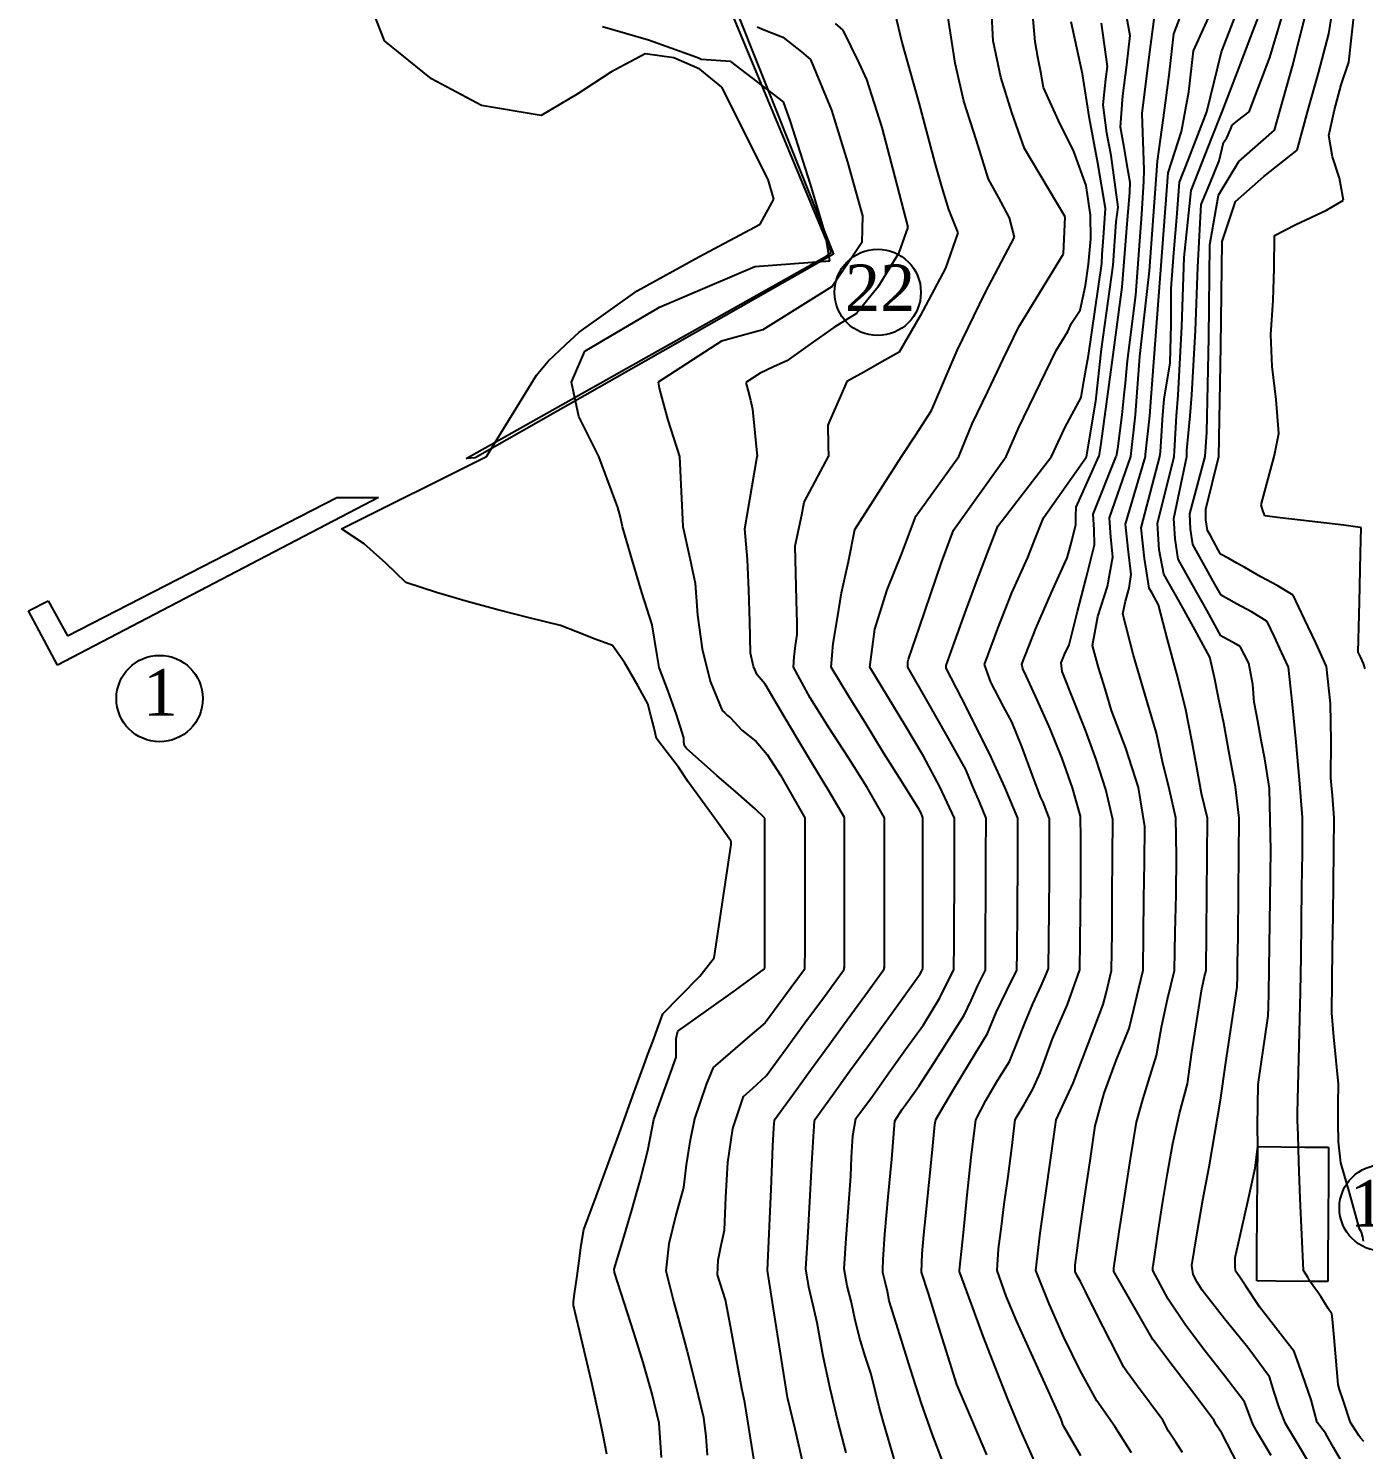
# Model space of a CAD drawing. Extents: x 21147 to 21795, y 3328 to 3821.
# Drawn here: x 21205.6 to 21317.5, y 3493.8 to 3612.9 of the extents above; entities that cross this region are included whole.
import ezdxf

# ---------------------------------------------------------------- set-up
doc = ezdxf.new("R2010")
doc.units = 0
doc.header["$MEASUREMENT"] = 0
for name, color, linetype in [('1', 1, 'CONTINUOUS'), ('CURVAS', 43, 'CONTINUOUS'), ('EDIFICADO', 1, 'CONTINUOUS'), ('TEXTO', 3, 'CONTINUOUS')]:
    doc.layers.add(name, color=color, linetype=linetype)
doc.styles.add('ROMANS', font='TIMES.TTF')

msp = doc.modelspace()

# ---------------------------------------------------------------- linework, layer by layer
at = {"layer": '1', "linetype": 'CONTINUOUS'}
for p, q in [((21272.87, 3594.1), (21261.63, 3621.13)), ((21262.23, 3621.13), (21273.04, 3593.96)), ((21242.27, 3576.84), (21272.49, 3593.84)), ((21273.04, 3593.96), (21243.01, 3576.89)), ((21272.49, 3593.84), (21272.87, 3594.1)), ((21243.01, 3576.89), (21242.27, 3576.84))]:
    msp.add_line(p, q, dxfattribs=at)
at = {"layer": 'CURVAS', "linetype": 'CONTINUOUS'}
for p, q in [((21289.94, 3611.76), (21289.08, 3621.52)), ((21283.25, 3609.99), (21281.74, 3619.7)), ((21309.62, 3610.47), (21311.76, 3617.69)), ((21235.41, 3611.86), (21233.86, 3615.88)), ((21277.59, 3616.63), (21278.81, 3611.62)), ((21308.2, 3612.63), (21309.49, 3615.98)), ((21314.55, 3612.43), (21315.13, 3616.05)), ((21286.44, 3611.86), (21286.3, 3614.55)), ((21300.08, 3615.14), (21299.48, 3610.49)), ((21301.58, 3612.43), (21302.61, 3615.16)), ((21305.57, 3610.94), (21307.39, 3615.65)), ((21311.51, 3609.72), (21312.86, 3615.03)), ((21316.49, 3612.36), (21316.73, 3614.66)), ((21293.92, 3609.08), (21292.96, 3613.46)), ((21296, 3609.7), (21295.51, 3613.33)), ((21297.54, 3614.14), (21297.87, 3612.31)), ((21303.21, 3611.02), (21304.63, 3614.08)), ((21257.54, 3611.9), (21253.68, 3613.04)), ((21266.64, 3613.03), (21267.23, 3612.78)), ((21267.23, 3612.78), (21268.8, 3612.17)), ((21268.8, 3612.17), (21269.58, 3611.55)), ((21273.19, 3613.31), (21273.83, 3612.75)), ((21273.83, 3612.75), (21274.5, 3611.38)), ((21297.87, 3612.31), (21297.61, 3609.83)), ((21301.18, 3608.97), (21301.58, 3612.43)), ((21306.91, 3609.27), (21308.2, 3612.63)), ((21313.73, 3609.27), (21314.55, 3612.43)), ((21316.25, 3610.06), (21316.49, 3612.36)), ((21239.35, 3608.66), (21235.41, 3611.86)), ((21261.27, 3610.56), (21257.54, 3611.9)), ((21269.58, 3611.55), (21270.35, 3610.92)), ((21274.5, 3611.38), (21275.17, 3610.01)), ((21278.81, 3611.62), (21280.19, 3606.67)), ((21287.06, 3608.8), (21286.44, 3611.86)), ((21290.18, 3610.49), (21289.94, 3611.76)), ((21302.82, 3607.58), (21303.21, 3611.02)), ((21304.34, 3605.89), (21305.57, 3610.94)), ((21257.25, 3610.76), (21254.38, 3609.22)), ((21259.66, 3610.43), (21257.25, 3610.76)), ((21261.84, 3609.49), (21259.66, 3610.43)), ((21261.5, 3610.49), (21261.27, 3610.56)), ((21261.73, 3610.4), (21261.5, 3610.49)), ((21261.94, 3610.3), (21261.73, 3610.4)), ((21264.45, 3610.11), (21261.94, 3610.3)), ((21268.85, 3606.75), (21264.45, 3610.11)), ((21270.35, 3610.92), (21271.12, 3610.28)), ((21271.12, 3610.28), (21272.87, 3606.05)), ((21275.17, 3610.01), (21275.82, 3608.62)), ((21283.98, 3606.8), (21283.25, 3609.99)), ((21290.42, 3609.22), (21290.18, 3610.49)), ((21297.61, 3609.83), (21297.26, 3607.24)), ((21299.48, 3610.49), (21298.9, 3605.76)), ((21307.89, 3605.91), (21309.62, 3610.47)), ((21315.59, 3608.16), (21316.25, 3610.06)), ((21243.55, 3606.44), (21239.35, 3608.66)), ((21254.38, 3609.22), (21251.56, 3607.39)), ((21263.69, 3607.98), (21261.84, 3609.49)), ((21275.82, 3608.62), (21277.11, 3604.59)), ((21287.98, 3605.84), (21287.06, 3608.8)), ((21290.66, 3607.93), (21290.42, 3609.22)), ((21294.51, 3605.35), (21293.92, 3609.08)), ((21295.76, 3607.57), (21295.88, 3608.64)), ((21295.88, 3608.64), (21296, 3609.7)), ((21300.71, 3605.41), (21301.18, 3608.97)), ((21305.61, 3605.91), (21306.91, 3609.27)), ((21310, 3604.36), (21311.51, 3609.72)), ((21312.8, 3606), (21313.73, 3609.27)), ((21251.56, 3607.39), (21248.55, 3605.6)), ((21267.58, 3600.23), (21263.69, 3607.98)), ((21291.9, 3605.19), (21290.66, 3607.93)), ((21295.64, 3606.49), (21295.76, 3607.57)), ((21302.2, 3604.25), (21302.82, 3607.58)), ((21315.04, 3606.07), (21315.59, 3608.16)), ((21248.55, 3605.6), (21243.55, 3606.44)), ((21269.45, 3605.08), (21268.85, 3606.75)), ((21280.19, 3606.67), (21281.55, 3601.6)), ((21285.04, 3603.5), (21283.98, 3606.8)), ((21295.95, 3604.12), (21295.64, 3606.49)), ((21297.26, 3607.24), (21297.08, 3604.64)), ((21271.12, 3599.85), (21269.45, 3605.08)), ((21272.87, 3606.05), (21274.22, 3601.68)), ((21289.05, 3602.82), (21287.98, 3605.84)), ((21293.19, 3602.58), (21291.9, 3605.19)), ((21295.19, 3601.6), (21294.51, 3605.35)), ((21298.9, 3605.76), (21299.07, 3601.03)), ((21300.19, 3601.77), (21300.71, 3605.41)), ((21303.59, 3603.94), (21304.34, 3605.89)), ((21304.75, 3603.71), (21305.61, 3605.91)), ((21306.45, 3604.79), (21306.93, 3605.17)), ((21306.93, 3605.17), (21307.41, 3605.55)), ((21307.41, 3605.55), (21307.89, 3605.91)), ((21311.91, 3602.68), (21312.8, 3606)), ((21314.55, 3603.93), (21315.04, 3606.07)), ((21277.11, 3604.59), (21278.2, 3600.43)), ((21296.31, 3602.25), (21295.95, 3604.12)), ((21297.08, 3604.64), (21297.34, 3603.11)), ((21301.11, 3600.79), (21302.2, 3604.25)), ((21302.83, 3601.98), (21303.59, 3603.94)), ((21306.02, 3603.71), (21306.32, 3604.41)), ((21306.32, 3604.41), (21306.45, 3604.79)), ((21307.03, 3601.75), (21310, 3604.36)), ((21314.87, 3602.14), (21314.55, 3603.93)), ((21286.05, 3600.26), (21285.04, 3603.5)), ((21292.46, 3597.11), (21289.05, 3602.82)), ((21297.34, 3603.11), (21297.61, 3601.57)), ((21303.89, 3601.51), (21304.75, 3603.71)), ((21305.36, 3601.8), (21305.73, 3603.33)), ((21305.73, 3603.33), (21306.02, 3603.71)), ((21309.12, 3600.48), (21311.91, 3602.68)), ((21274.22, 3601.68), (21275.48, 3597.19)), ((21281.55, 3601.6), (21282.1, 3599.65)), ((21294.23, 3599.73), (21293.19, 3602.58)), ((21295.83, 3597.79), (21295.19, 3601.6)), ((21296.91, 3597.91), (21296.31, 3602.25)), ((21297.61, 3601.57), (21297.87, 3600.02)), ((21299.87, 3597.16), (21300.19, 3601.77)), ((21302.06, 3600.02), (21302.83, 3601.98)), ((21303.02, 3599.3), (21303.89, 3601.51)), ((21304.58, 3599.86), (21305.36, 3601.8)), ((21305.31, 3598.93), (21307.03, 3601.75)), ((21315.47, 3600.34), (21314.87, 3602.14)), ((21268.04, 3598.57), (21267.58, 3600.23)), ((21278.2, 3600.43), (21279.27, 3596.23)), ((21286.88, 3598.75), (21286.05, 3600.26)), ((21299.07, 3601.03), (21299.04, 3600.05)), ((21300.63, 3594.51), (21301.11, 3600.79)), ((21306.74, 3598.4), (21309.12, 3600.48)), ((21315.8, 3598.51), (21315.47, 3600.34)), ((21272.37, 3595.63), (21271.12, 3599.85)), ((21282.1, 3599.65), (21282.69, 3597.71)), ((21294.6, 3597.23), (21294.23, 3599.73)), ((21297.85, 3599.13), (21297.67, 3596.85)), ((21297.87, 3600.02), (21297.85, 3599.13)), ((21299.04, 3600.05), (21298.86, 3597.32)), ((21301.82, 3597.05), (21302.06, 3600.02)), ((21302.45, 3593.68), (21303.02, 3599.3)), ((21303.86, 3598.13), (21304.58, 3599.86)), ((21266.9, 3596.5), (21268.04, 3598.57)), ((21287.79, 3597.01), (21286.88, 3598.75)), ((21296.74, 3596.69), (21296.91, 3597.91)), ((21303.58, 3592.89), (21303.86, 3598.13)), ((21304.58, 3594.75), (21305.31, 3598.93)), ((21305.61, 3595.03), (21306.74, 3598.4)), ((21314.37, 3597.65), (21315.8, 3598.51)), ((21275.48, 3597.19), (21275.42, 3594.96)), ((21282.69, 3597.71), (21283.47, 3595.75)), ((21288.21, 3595.39), (21287.79, 3597.01)), ((21292.32, 3594.01), (21292.46, 3597.11)), ((21294.62, 3595.25), (21294.6, 3597.23)), ((21295.67, 3595.38), (21295.83, 3597.79)), ((21296.48, 3593.04), (21296.74, 3596.69)), ((21297.67, 3596.85), (21297.2, 3591.2)), ((21298.86, 3597.32), (21298.35, 3590.53)), ((21299.53, 3592.58), (21299.87, 3597.16)), ((21301.58, 3594.07), (21301.82, 3597.05)), ((21311.81, 3596.47), (21314.37, 3597.65)), ((21261.75, 3593.75), (21266.9, 3596.5)), ((21272.75, 3593.4), (21272.37, 3595.63)), ((21279.27, 3596.23), (21278.49, 3594.04)), ((21283.47, 3595.75), (21282.43, 3592.81)), ((21309.98, 3592.81), (21310, 3595.54)), ((21310, 3595.54), (21311.81, 3596.47)), ((21275.42, 3594.96), (21274.35, 3593.35)), ((21285.76, 3590.74), (21288.21, 3595.39)), ((21294.42, 3593.14), (21294.62, 3595.25)), ((21295.57, 3593.94), (21295.67, 3595.38)), ((21300.15, 3588.23), (21300.63, 3594.51)), ((21304.5, 3586.98), (21304.58, 3594.75)), ((21305.5, 3586.26), (21305.61, 3595.03)), ((21256.59, 3590.91), (21261.75, 3593.75)), ((21266.44, 3592.94), (21272.75, 3593.4)), ((21274.35, 3593.35), (21272.94, 3591.27)), ((21278.49, 3594.04), (21276.75, 3591.21)), ((21288.57, 3587.87), (21292.32, 3594.01)), ((21294.16, 3591.34), (21294.42, 3593.14)), ((21294.42, 3585.47), (21295.55, 3593.19)), ((21295.55, 3593.19), (21295.57, 3593.94)), ((21301.35, 3591.08), (21301.58, 3594.07)), ((21302.23, 3587.91), (21302.45, 3593.68)), ((21258.47, 3589.53), (21266.44, 3592.94)), ((21282.43, 3592.81), (21280.3, 3588.8)), ((21295.5, 3586), (21296.48, 3593.04)), ((21299, 3587.89), (21299.53, 3592.58)), ((21303.38, 3587.56), (21303.58, 3592.89)), ((21309.89, 3590.08), (21309.98, 3592.81)), ((21251.73, 3587.44), (21256.59, 3590.91)), ((21272.94, 3591.27), (21267.11, 3587.62)), ((21276.75, 3591.21), (21274.98, 3588.99)), ((21283.4, 3585.89), (21285.76, 3590.74)), ((21293.73, 3589.27), (21294.16, 3591.34)), ((21297.2, 3591.2), (21296.36, 3584.7)), ((21301.36, 3588.08), (21301.35, 3591.08)), ((21252.21, 3585.85), (21258.47, 3589.53)), ((21298.35, 3590.53), (21297.65, 3585.04)), ((21309.69, 3587.24), (21309.89, 3590.08)), ((21274.98, 3588.99), (21273.06, 3587.82)), ((21280.3, 3588.8), (21278.55, 3585.76)), ((21293, 3588.2), (21293.73, 3589.27)), ((21250.61, 3586.39), (21251.73, 3587.44)), ((21267.11, 3587.62), (21263.65, 3586.69)), ((21273.06, 3587.82), (21271.09, 3586.44)), ((21287.28, 3585.16), (21288.57, 3587.87)), ((21292.15, 3586.61), (21292.69, 3587.48)), ((21292.69, 3587.48), (21293, 3588.2)), ((21298.73, 3585.4), (21299, 3587.89)), ((21299.67, 3581.95), (21300.15, 3588.23)), ((21301.26, 3584.86), (21301.36, 3588.08)), ((21301.94, 3582.14), (21302.23, 3587.91)), ((21303.09, 3582.19), (21303.38, 3587.56)), ((21309.82, 3584.55), (21309.69, 3587.24)), ((21249.12, 3584.99), (21250.61, 3586.39)), ((21263.65, 3586.69), (21258.35, 3583.24)), ((21271.09, 3586.44), (21269.13, 3585.04)), ((21291.71, 3585.9), (21292.15, 3586.61)), ((21295.04, 3581.66), (21295.5, 3586)), ((21304.33, 3579.04), (21304.5, 3586.98)), ((21305.39, 3580.11), (21305.5, 3586.26)), ((21248.14, 3583.82), (21249.12, 3584.99)), ((21251.09, 3583.24), (21252.21, 3585.85)), ((21269.13, 3585.04), (21268.03, 3584.54)), ((21277.09, 3584.94), (21275.63, 3584.12)), ((21278.55, 3585.76), (21277.09, 3584.94)), ((21281.26, 3580.87), (21283.4, 3585.89)), ((21285.98, 3582.45), (21287.28, 3585.16)), ((21288.54, 3579.38), (21291.71, 3585.9)), ((21294.04, 3583.33), (21294.27, 3584.73)), ((21294.27, 3584.73), (21294.42, 3585.47)), ((21297.65, 3585.04), (21297.58, 3584.1)), ((21298.37, 3580.49), (21298.73, 3585.4)), ((21300.75, 3581.83), (21301.26, 3584.86)), ((21243.95, 3577.01), (21248.14, 3583.82)), ((21266.89, 3583.99), (21265.71, 3583.22)), ((21268.03, 3584.54), (21266.89, 3583.99)), ((21275.63, 3584.12), (21274.17, 3583.29)), ((21296.36, 3584.7), (21295.46, 3578.1)), ((21297.58, 3584.1), (21297.49, 3583.15)), ((21310.16, 3581.79), (21309.82, 3584.55)), ((21251.69, 3580.37), (21251.09, 3583.24)), ((21258.35, 3583.24), (21258.44, 3582.74)), ((21258.44, 3582.74), (21258.65, 3581.91)), ((21265.71, 3583.22), (21265.9, 3582.48)), ((21265.9, 3582.48), (21266.08, 3581.73)), ((21274.17, 3583.29), (21273.64, 3582.08)), ((21284.66, 3579.74), (21285.98, 3582.45)), ((21293.8, 3581.95), (21294.04, 3583.33)), ((21297.49, 3583.15), (21297.39, 3582.19)), ((21258.65, 3581.91), (21259.16, 3580.05)), ((21266.08, 3581.73), (21266.26, 3580.99)), ((21273.64, 3582.08), (21273.1, 3580.87)), ((21292.43, 3579.41), (21293.8, 3581.95)), ((21294.25, 3576.99), (21295.04, 3581.66)), ((21297.39, 3582.19), (21297.22, 3580.49)), ((21299.57, 3580.41), (21299.67, 3581.95)), ((21300.65, 3580.49), (21300.75, 3581.83)), ((21301.8, 3580.41), (21301.94, 3582.14)), ((21302.93, 3580.41), (21303.09, 3582.19)), ((21310.36, 3578.95), (21310.16, 3581.79)), ((21253.39, 3577), (21251.69, 3580.37)), ((21259.16, 3580.05), (21260.15, 3577)), ((21266.26, 3580.99), (21266.64, 3577)), ((21273.1, 3580.87), (21272.56, 3579.65)), ((21279.94, 3578.84), (21281.26, 3580.87)), ((21297.22, 3580.49), (21296.86, 3577.65)), ((21297.98, 3577), (21298.37, 3580.49)), ((21299.21, 3577.18), (21299.57, 3580.41)), ((21300.45, 3577.41), (21300.65, 3580.49)), ((21301.63, 3577.47), (21301.8, 3580.41)), ((21302.65, 3577.5), (21302.93, 3580.41)), ((21305.34, 3577), (21305.39, 3580.11)), ((21272.56, 3579.65), (21272.61, 3577.94)), ((21278.75, 3577), (21279.94, 3578.84)), ((21283.55, 3577), (21284.66, 3579.74)), ((21287.51, 3577), (21288.54, 3579.38)), ((21291.31, 3577), (21292.43, 3579.41)), ((21304.21, 3577), (21304.33, 3579.04)), ((21310.04, 3577.25), (21310.36, 3578.95)), ((21272.61, 3577.94), (21272.63, 3577)), ((21295.46, 3578.1), (21295.29, 3577)), ((21296.86, 3577.65), (21296.75, 3577)), ((21231.8, 3570.96), (21243.95, 3577.01)), ((21254.96, 3572.74), (21253.39, 3577)), ((21260.15, 3577), (21260.43, 3571.14)), ((21265.6, 3570.94), (21266.64, 3577)), ((21270.6, 3573.17), (21272.63, 3577)), ((21274.82, 3570.9), (21278.75, 3577)), ((21279.95, 3572.01), (21283.55, 3577)), ((21283.11, 3570.84), (21287.51, 3577)), ((21286.83, 3571.18), (21291.31, 3577)), ((21290.64, 3571.86), (21294.25, 3576.99)), ((21293.39, 3572.77), (21295.29, 3577)), ((21294.82, 3572.17), (21296.75, 3577)), ((21296.18, 3571.86), (21297.98, 3577)), ((21297.53, 3571.35), (21299.19, 3577)), ((21298.82, 3571.03), (21300.41, 3577)), ((21299.19, 3577), (21299.21, 3577.18)), ((21300.2, 3571.38), (21301.6, 3577)), ((21300.41, 3577), (21300.45, 3577.41)), ((21301.57, 3571.81), (21302.65, 3577)), ((21301.6, 3577), (21301.63, 3577.47)), ((21302.65, 3577), (21302.65, 3577.5)), ((21302.91, 3572.2), (21304.21, 3577)), ((21304.25, 3572.59), (21305.34, 3577)), ((21308.88, 3572.97), (21309.99, 3577)), ((21309.99, 3577), (21310.04, 3577.25)), ((21270.38, 3572.13), (21270.6, 3573.17)), ((21309.03, 3572.49), (21308.88, 3572.97)), ((21255.18, 3571.93), (21254.96, 3572.74)), ((21255.35, 3571.11), (21255.18, 3571.93)), ((21269.83, 3569.51), (21270.38, 3572.13)), ((21279.37, 3570.45), (21279.95, 3572.01)), ((21289.98, 3570.19), (21290.64, 3571.86)), ((21293.37, 3572.03), (21293.39, 3572.77)), ((21293.37, 3571.31), (21293.37, 3572.03)), ((21294.88, 3570.89), (21294.82, 3572.17)), ((21296.29, 3570.24), (21296.18, 3571.86)), ((21301.67, 3570.1), (21301.57, 3571.81)), ((21302.96, 3570.91), (21302.91, 3572.2)), ((21304.24, 3571.69), (21304.25, 3572.59)), ((21304.38, 3570.81), (21304.24, 3571.69)), ((21309.2, 3572.05), (21309.03, 3572.49)), ((21310.47, 3571.88), (21309.2, 3572.05)), ((21312.19, 3571.68), (21310.47, 3571.88)), ((21315.81, 3571.26), (21312.19, 3571.68)), ((21233.72, 3569.68), (21231.8, 3570.96)), ((21256.16, 3568.36), (21255.35, 3571.11)), ((21260.43, 3571.14), (21260.95, 3568.75)), ((21265.83, 3568.37), (21265.6, 3570.94)), ((21274.3, 3568.21), (21274.82, 3570.9)), ((21278.78, 3568.89), (21279.37, 3570.45)), ((21282.11, 3568.13), (21283.11, 3570.84)), ((21285.92, 3568.84), (21286.83, 3571.18)), ((21293, 3569.82), (21293.37, 3571.31)), ((21294.93, 3569.61), (21294.88, 3570.89)), ((21297.73, 3569.24), (21297.53, 3571.35)), ((21299.1, 3568.47), (21298.82, 3571.03)), ((21300.34, 3569.2), (21300.2, 3571.38)), ((21303.15, 3569.62), (21302.96, 3570.91)), ((21304.61, 3570.43), (21304.38, 3570.81)), ((21304.89, 3569.92), (21304.61, 3570.43)), ((21316.81, 3571.12), (21315.81, 3571.26)), ((21317.19, 3571.06), (21316.81, 3571.12)), ((21317.28, 3571.02), (21317.19, 3571.06)), ((21317.23, 3568.92), (21317.28, 3571.02)), ((21235.53, 3568.06), (21233.72, 3569.68)), ((21269.95, 3564.97), (21269.83, 3569.51)), ((21289.34, 3568.55), (21289.98, 3570.19)), ((21292.81, 3569.1), (21293, 3569.82)), ((21294.21, 3566.81), (21294.93, 3569.61)), ((21296.46, 3568.6), (21296.29, 3570.24)), ((21297.99, 3567.13), (21297.73, 3569.24)), ((21301.94, 3568.4), (21301.67, 3570.1)), ((21304, 3568.13), (21303.15, 3569.62)), ((21305.48, 3568.83), (21304.89, 3569.92)), ((21237.21, 3566.44), (21235.53, 3568.06)), ((21256.98, 3565.6), (21256.16, 3568.36)), ((21260.95, 3568.75), (21261.44, 3566.4)), ((21265.96, 3565.8), (21265.83, 3568.37)), ((21273.73, 3565.59), (21274.3, 3568.21)), ((21277.53, 3565.83), (21278.78, 3568.89)), ((21281.17, 3565.42), (21282.11, 3568.13)), ((21285.04, 3566.51), (21285.92, 3568.84)), ((21288, 3565.57), (21289.34, 3568.55)), ((21291.29, 3565.54), (21292.64, 3568.51)), ((21292.64, 3568.51), (21292.81, 3569.1)), ((21296.02, 3566.12), (21296.46, 3568.6)), ((21299.5, 3565.98), (21299.1, 3568.47)), ((21300.74, 3567.14), (21300.34, 3569.2)), ((21303.13, 3566.26), (21301.94, 3568.4)), ((21305, 3566.31), (21304, 3568.13)), ((21306.17, 3568.45), (21305.48, 3568.83)), ((21306.85, 3568.08), (21306.17, 3568.45)), ((21307.53, 3567.71), (21306.85, 3568.08)), ((21317.12, 3564.79), (21317.23, 3568.92)), ((21297.82, 3565.96), (21297.99, 3567.13)), ((21302.06, 3564.83), (21300.74, 3567.14)), ((21308.85, 3566.92), (21307.53, 3567.71)), ((21310.24, 3566.19), (21308.85, 3566.92)), ((21239.76, 3565.61), (21237.21, 3566.44)), ((21261.44, 3566.4), (21261.64, 3563.71)), ((21266.03, 3563.19), (21265.96, 3565.8)), ((21276.51, 3562.54), (21277.53, 3565.83)), ((21284.17, 3564.17), (21285.04, 3566.51)), ((21293.5, 3564.02), (21294.21, 3566.81)), ((21295.19, 3563.61), (21296.02, 3566.12)), ((21297.53, 3564.87), (21297.82, 3565.96)), ((21299.76, 3565.55), (21299.5, 3565.98)), ((21304.33, 3564.12), (21303.13, 3566.26)), ((21305.53, 3565.38), (21305, 3566.31)), ((21311.57, 3565.38), (21310.24, 3566.19)), ((21242.33, 3564.86), (21239.76, 3565.61)), ((21244.92, 3564.16), (21242.33, 3564.86)), ((21257.86, 3562.91), (21256.98, 3565.6)), ((21270, 3563.04), (21269.95, 3564.97)), ((21273.38, 3563.49), (21273.73, 3565.59)), ((21280.25, 3562.71), (21281.17, 3565.42)), ((21286.81, 3562.58), (21288, 3565.57)), ((21290.01, 3562.58), (21291.29, 3565.54)), ((21297.31, 3563.81), (21297.53, 3564.87)), ((21299.96, 3565.18), (21299.76, 3565.55)), ((21300.28, 3564.57), (21299.96, 3565.18)), ((21301.05, 3561.68), (21300.28, 3564.57)), ((21303.34, 3562.51), (21302.06, 3564.83)), ((21306.83, 3564.67), (21305.53, 3565.38)), ((21308.13, 3563.95), (21306.83, 3564.67)), ((21312.53, 3563.38), (21311.57, 3565.38)), ((21317.03, 3560.6), (21317.12, 3564.79)), ((21247.53, 3563.49), (21244.92, 3564.16)), ((21250.16, 3562.84), (21247.53, 3563.49)), ((21261.64, 3563.71), (21262.04, 3560.9)), ((21273.02, 3561.34), (21273.38, 3563.49)), ((21283.33, 3561.84), (21284.17, 3564.17)), ((21292.79, 3561.22), (21293.5, 3564.02)), ((21294.75, 3561.16), (21295.19, 3563.61)), ((21298.15, 3560.45), (21297.31, 3563.81)), ((21305.52, 3561.98), (21304.33, 3564.12)), ((21309.4, 3563.17), (21308.13, 3563.95)), ((21313.46, 3561.39), (21312.53, 3563.38)), ((21251.59, 3562.29), (21250.16, 3562.84)), ((21253.06, 3561.7), (21251.59, 3562.29)), ((21258.05, 3561.7), (21257.86, 3562.91)), ((21266.1, 3560.52), (21266.03, 3563.19)), ((21270, 3562.08), (21270, 3563.04)), ((21276.08, 3559.34), (21276.51, 3562.54)), ((21279.32, 3560.02), (21280.25, 3562.71)), ((21285.7, 3559.58), (21286.81, 3562.58)), ((21288.84, 3559.6), (21290.01, 3562.58)), ((21304.59, 3560.2), (21303.34, 3562.51)), ((21310, 3561.89), (21309.4, 3563.17)), ((21254.52, 3561.17), (21253.06, 3561.7)), ((21255.54, 3559.74), (21254.52, 3561.17)), ((21258.25, 3560.5), (21258.05, 3561.7)), ((21262.04, 3560.9), (21262.7, 3558.18)), ((21269.74, 3560.23), (21269.87, 3561.16)), ((21269.87, 3561.16), (21270, 3562.08)), ((21272.86, 3559.34), (21273.02, 3561.34)), ((21282.49, 3559.5), (21283.33, 3561.84)), ((21292.4, 3560.4), (21292.79, 3561.22)), ((21295.27, 3559.32), (21294.75, 3561.16)), ((21301.83, 3558.8), (21301.05, 3561.68)), ((21306.06, 3561.68), (21305.52, 3561.98)), ((21306.6, 3561.38), (21306.06, 3561.68)), ((21307.14, 3561.08), (21306.6, 3561.38)), ((21307.86, 3559.68), (21307.14, 3561.08)), ((21310.59, 3560.62), (21310, 3561.89)), ((21314.37, 3559.42), (21313.46, 3561.39)), ((21256.67, 3557.77), (21255.54, 3559.74)), ((21258.44, 3559.31), (21258.25, 3560.5)), ((21266.33, 3559.42), (21266.1, 3560.52)), ((21269.68, 3559.36), (21269.74, 3560.23)), ((21279.27, 3559.63), (21279.28, 3559.81)), ((21279.28, 3559.81), (21279.32, 3560.02)), ((21292.13, 3559.71), (21292.4, 3560.4)), ((21292.22, 3558.99), (21292.13, 3559.71)), ((21299.13, 3557.12), (21298.15, 3560.45)), ((21304.98, 3558.49), (21304.59, 3560.2)), ((21311.18, 3559.36), (21310.59, 3560.62)), ((21317.25, 3560.15), (21317.03, 3560.6)), ((21317.47, 3559.67), (21317.25, 3560.15)), ((21259.18, 3557.35), (21258.44, 3559.31)), ((21266.66, 3558.71), (21266.33, 3559.42)), ((21267.31, 3557.92), (21266.66, 3558.71)), ((21271.1, 3556.77), (21269.68, 3559.36)), ((21274.31, 3556.95), (21272.86, 3559.34)), ((21277.59, 3556.86), (21276.08, 3559.34)), ((21279.27, 3559.34), (21279.27, 3559.63)), ((21280.92, 3556.48), (21279.27, 3559.34)), ((21282.49, 3559.42), (21282.49, 3559.5)), ((21282.49, 3559.34), (21282.49, 3559.42)), ((21282.49, 3559.26), (21282.49, 3559.34)), ((21283.78, 3556.78), (21282.49, 3559.26)), ((21286.23, 3558.09), (21285.7, 3559.58)), ((21288.88, 3559.32), (21288.84, 3559.6)), ((21288.95, 3559.14), (21288.88, 3559.32)), ((21289.06, 3558.92), (21288.95, 3559.14)), ((21290.13, 3556.6), (21289.06, 3558.92)), ((21293.19, 3556.53), (21292.22, 3558.99)), ((21295.81, 3557.52), (21295.27, 3559.32)), ((21302.55, 3555.92), (21301.83, 3558.8)), ((21308.18, 3557.91), (21307.86, 3559.68)), ((21311.53, 3556.21), (21311.18, 3559.36)), ((21314.71, 3556.3), (21314.37, 3559.42)), ((21317.61, 3559.21), (21317.47, 3559.67)), ((21257.49, 3556.29), (21256.67, 3557.77)), ((21259.89, 3555.37), (21259.18, 3557.35)), ((21262.7, 3558.18), (21263.7, 3555.72)), ((21268.63, 3555.68), (21267.31, 3557.92)), ((21287.31, 3556), (21286.23, 3558.09)), ((21296.36, 3555.73), (21295.81, 3557.52)), ((21305.32, 3556.78), (21304.98, 3558.49)), ((21308.31, 3556.41), (21308.18, 3557.91)), ((21257.73, 3555.31), (21257.49, 3556.29)), ((21272.67, 3554.25), (21271.1, 3556.77)), ((21275.77, 3554.56), (21274.31, 3556.95)), ((21279.12, 3554.39), (21277.59, 3556.86)), ((21282.54, 3553.62), (21280.92, 3556.48)), ((21285.04, 3554.3), (21283.78, 3556.78)), ((21291.21, 3554.18), (21290.13, 3556.6)), ((21294.16, 3554.07), (21293.19, 3556.53)), ((21300.11, 3553.83), (21299.13, 3557.12)), ((21305.75, 3554.65), (21305.32, 3556.78)), ((21308.61, 3554.83), (21308.31, 3556.41)), ((21311.83, 3553.06), (21311.53, 3556.21)), ((21314.76, 3553.15), (21314.71, 3556.3)), ((21257.98, 3554.34), (21257.73, 3555.31)), ((21260.5, 3553.42), (21259.89, 3555.37)), ((21263.7, 3555.72), (21263.94, 3555.51)), ((21263.94, 3555.51), (21264.17, 3555.29)), ((21264.17, 3555.29), (21264.4, 3555.09)), ((21264.4, 3555.09), (21265.35, 3554.08)), ((21269.96, 3553.44), (21268.63, 3555.68)), ((21287.99, 3554.78), (21287.31, 3556)), ((21297.55, 3552.57), (21296.36, 3555.73)), ((21303.12, 3553.06), (21302.55, 3555.92)), ((21258.22, 3553.37), (21257.98, 3554.34)), ((21265.35, 3554.08), (21266.55, 3553.11)), ((21274.3, 3551.75), (21272.67, 3554.25)), ((21277.25, 3552.17), (21275.77, 3554.56)), ((21280.6, 3551.89), (21279.12, 3554.39)), ((21286.26, 3551.81), (21285.04, 3554.3)), ((21288.84, 3552.69), (21287.99, 3554.78)), ((21292.21, 3551.7), (21291.21, 3554.18)), ((21295.07, 3551.6), (21294.16, 3554.07)), ((21300.62, 3551.43), (21300.11, 3553.83)), ((21306.25, 3551.99), (21305.75, 3554.65)), ((21308.9, 3553.24), (21308.61, 3554.83)), ((21259.11, 3552.19), (21258.22, 3553.37)), ((21260.51, 3553.06), (21260.5, 3553.42)), ((21260.55, 3552.76), (21260.51, 3553.06)), ((21260.72, 3552.54), (21260.55, 3552.76)), ((21266.55, 3553.11), (21267.49, 3552.02)), ((21271.31, 3551.2), (21269.96, 3553.44)), ((21284.14, 3550.76), (21282.54, 3553.62)), ((21289.62, 3550.57), (21288.84, 3552.69)), ((21298.6, 3549.27), (21297.55, 3552.57)), ((21303.49, 3550.93), (21303.12, 3553.06)), ((21309.19, 3551.67), (21308.9, 3553.24)), ((21312.1, 3549.91), (21311.83, 3553.06)), ((21314.73, 3550.06), (21314.76, 3553.15)), ((21260.04, 3550.96), (21259.11, 3552.19)), ((21263.28, 3550.28), (21260.72, 3552.54)), ((21267.49, 3552.02), (21268.6, 3550.31)), ((21275.88, 3549.25), (21274.3, 3551.75)), ((21278.74, 3549.79), (21277.25, 3552.17)), ((21281.97, 3549.33), (21280.6, 3551.89)), ((21287.42, 3549.28), (21286.26, 3551.81)), ((21293.08, 3549.24), (21292.21, 3551.7)), ((21295.86, 3549.1), (21295.07, 3551.6)), ((21301.21, 3549.07), (21300.62, 3551.43)), ((21306.73, 3549.33), (21306.25, 3551.99)), ((21309.59, 3549.18), (21309.19, 3551.67)), ((21260.86, 3549.74), (21260.04, 3550.96)), ((21264.86, 3548.9), (21263.28, 3550.28)), ((21268.6, 3550.31), (21269.64, 3548.49)), ((21272.65, 3548.97), (21271.31, 3551.2)), ((21284.71, 3549.4), (21284.14, 3550.76)), ((21290.4, 3548.49), (21289.62, 3550.57)), ((21303.89, 3548.76), (21303.49, 3550.93)), ((21262.07, 3548.09), (21260.86, 3549.74)), ((21277.33, 3546.72), (21275.88, 3549.25)), ((21280.22, 3547.43), (21278.74, 3549.79)), ((21283.19, 3546.7), (21281.97, 3549.33)), ((21285.27, 3548.05), (21284.71, 3549.4)), ((21288.5, 3546.7), (21287.42, 3549.28)), ((21293.76, 3546.86), (21293.08, 3549.24)), ((21296.46, 3546.58), (21295.86, 3549.1)), ((21299.14, 3546), (21298.6, 3549.27)), ((21301.74, 3546.73), (21301.21, 3549.07)), ((21307.04, 3546.68), (21306.73, 3549.33)), ((21309.65, 3546.55), (21309.59, 3549.18)), ((21312.35, 3546.75), (21312.1, 3549.91)), ((21314.79, 3549.46), (21314.73, 3550.06)), ((21314.86, 3548.6), (21314.79, 3549.46)), ((21263.28, 3546.43), (21262.07, 3548.09)), ((21266.48, 3547.48), (21264.86, 3548.9)), ((21269.64, 3548.49), (21270.64, 3546.73)), ((21273.97, 3546.74), (21272.65, 3548.97)), ((21285.84, 3546.7), (21285.27, 3548.05)), ((21290.61, 3548.02), (21290.4, 3548.49)), ((21290.94, 3547.21), (21290.61, 3548.02)), ((21304.4, 3546.7), (21303.89, 3548.76)), ((21315, 3546.73), (21314.86, 3548.6)), ((21266.71, 3547.26), (21266.48, 3547.48)), ((21267.08, 3546.91), (21266.71, 3547.26)), ((21267.3, 3546.68), (21267.08, 3546.91)), ((21267.3, 3543.55), (21267.3, 3546.68)), ((21270.64, 3546.73), (21270.64, 3539.43)), ((21273.97, 3543.6), (21273.97, 3546.74)), ((21277.32, 3543.58), (21277.33, 3546.72)), ((21280.38, 3547.1), (21280.22, 3547.43)), ((21280.48, 3546.89), (21280.38, 3547.1)), ((21280.54, 3546.73), (21280.48, 3546.89)), ((21280.54, 3543.57), (21280.54, 3546.73)), ((21283.19, 3544.68), (21283.19, 3546.7)), ((21285.82, 3543.51), (21285.84, 3546.7)), ((21288.49, 3543.12), (21288.5, 3546.7)), ((21291.15, 3546.65), (21290.94, 3547.21)), ((21291.15, 3544.06), (21291.15, 3546.65)), ((21293.77, 3544.97), (21293.76, 3546.86)), ((21301.79, 3543.52), (21301.74, 3546.73)), ((21304.36, 3543.5), (21304.4, 3546.7)), ((21306.98, 3540.52), (21307.04, 3546.68)), ((21312.35, 3545.77), (21312.35, 3546.75)), ((21314.99, 3543.97), (21315, 3546.73)), ((21264.45, 3544.78), (21263.28, 3546.43)), ((21296.43, 3543.41), (21296.46, 3546.58)), ((21299.1, 3542.98), (21299.14, 3546)), ((21309.7, 3544.02), (21309.65, 3546.55)), ((21312.36, 3544.78), (21312.35, 3545.77)), ((21263.99, 3541.32), (21264.47, 3544.49)), ((21264.46, 3544.69), (21264.45, 3544.78)), ((21264.47, 3544.61), (21264.46, 3544.69)), ((21264.47, 3544.49), (21264.47, 3544.61)), ((21283.2, 3542.67), (21283.19, 3544.68)), ((21293.78, 3543.08), (21293.77, 3544.97)), ((21312.35, 3543.76), (21312.36, 3544.78)), ((21267.3, 3540.42), (21267.3, 3543.55)), ((21273.97, 3540.46), (21273.97, 3543.6)), ((21277.31, 3540.45), (21277.32, 3543.58)), ((21280.53, 3540.41), (21280.54, 3543.57)), ((21285.81, 3540.32), (21285.82, 3543.51)), ((21288.46, 3538.96), (21288.49, 3543.12)), ((21291.14, 3541.88), (21291.15, 3544.06)), ((21293.78, 3541.15), (21293.78, 3543.08)), ((21296.41, 3540.25), (21296.43, 3543.41)), ((21301.76, 3540.3), (21301.79, 3543.52)), ((21304.33, 3540.31), (21304.36, 3543.5)), ((21309.61, 3537.9), (21309.7, 3544.02)), ((21312.31, 3540.86), (21312.35, 3543.76)), ((21314.96, 3541.23), (21314.99, 3543.97)), ((21283.19, 3540.62), (21283.2, 3542.67)), ((21291.12, 3538.95), (21291.14, 3541.88)), ((21299.07, 3539.97), (21299.1, 3542.98)), ((21263.52, 3538.15), (21263.99, 3541.32)), ((21293.74, 3538.76), (21293.78, 3541.15)), ((21312.27, 3537.96), (21312.31, 3540.86)), ((21314.92, 3538.5), (21314.96, 3541.23)), ((21267.3, 3537.29), (21267.3, 3540.42)), ((21273.97, 3537.33), (21273.97, 3540.46)), ((21277.31, 3537.32), (21277.31, 3540.45)), ((21280.52, 3537.25), (21280.53, 3540.41)), ((21283.17, 3538.41), (21283.19, 3540.62)), ((21285.79, 3537.14), (21285.81, 3540.32)), ((21296.39, 3537.08), (21296.41, 3540.25)), ((21299.04, 3536.96), (21299.07, 3539.97)), ((21301.69, 3537.1), (21301.76, 3540.3)), ((21304.3, 3537.11), (21304.33, 3540.31)), ((21306.95, 3536.71), (21306.98, 3540.52)), ((21270.64, 3539.43), (21270.63, 3535.68)), ((21283.15, 3536.21), (21283.17, 3538.41)), ((21288.43, 3535.48), (21288.46, 3538.96)), ((21291.07, 3534.09), (21291.12, 3538.95)), ((21293.71, 3536.37), (21293.74, 3538.76)), ((21314.88, 3535.78), (21314.92, 3538.5)), ((21263.04, 3534.98), (21263.52, 3538.15)), ((21267.3, 3534.16), (21267.3, 3537.29)), ((21273.97, 3534.19), (21273.97, 3537.33)), ((21277.31, 3534.19), (21277.31, 3537.32)), ((21280.52, 3534.09), (21280.52, 3537.25)), ((21285.78, 3533.96), (21285.79, 3537.14)), ((21296.36, 3533.92), (21296.39, 3537.08)), ((21301.64, 3533.92), (21301.69, 3537.1)), ((21304.27, 3533.92), (21304.3, 3537.11)), ((21309.56, 3534.11), (21309.61, 3537.9)), ((21312.23, 3535.06), (21312.27, 3537.96)), ((21283.14, 3534.01), (21283.15, 3536.21)), ((21293.68, 3533.99), (21293.71, 3536.37)), ((21299.01, 3533.95), (21299.04, 3536.96)), ((21306.92, 3534.57), (21306.95, 3536.71)), ((21261.85, 3533.46), (21263.04, 3534.98)), ((21270.63, 3535.68), (21270.62, 3534.27)), ((21288.4, 3533.96), (21288.43, 3535.48)), ((21312.18, 3532.12), (21312.23, 3535.06)), ((21314.84, 3533.06), (21314.88, 3535.78)), ((21264.84, 3532.26), (21267.26, 3534.05)), ((21267.26, 3534.05), (21267.27, 3534.09)), ((21267.27, 3534.09), (21267.28, 3534.12)), ((21267.28, 3534.12), (21267.3, 3534.16)), ((21270.61, 3534.01), (21269.51, 3532.51)), ((21270.62, 3534.27), (21270.61, 3534.01)), ((21272.29, 3531.75), (21273.91, 3533.97)), ((21273.91, 3533.97), (21273.93, 3534.04)), ((21273.93, 3534.04), (21273.95, 3534.11)), ((21273.95, 3534.11), (21273.97, 3534.19)), ((21275.73, 3531.89), (21277.27, 3534)), ((21277.27, 3534), (21277.28, 3534.06)), ((21277.28, 3534.06), (21277.29, 3534.12)), ((21277.29, 3534.12), (21277.31, 3534.19)), ((21278.84, 3531.58), (21280.31, 3533.63)), ((21280.31, 3533.63), (21280.44, 3533.89)), ((21280.44, 3533.89), (21280.49, 3534.01)), ((21280.49, 3534.01), (21280.52, 3534.09)), ((21281.95, 3531.64), (21283.14, 3534.01)), ((21285.15, 3532.67), (21285.78, 3533.96)), ((21287.54, 3532.18), (21288.4, 3533.96)), ((21290.44, 3532.65), (21290.9, 3533.66)), ((21290.9, 3533.66), (21291.07, 3534.09)), ((21292.66, 3531.06), (21293.68, 3533.99)), ((21296.12, 3532.97), (21296.36, 3533.92)), ((21298.61, 3532.32), (21299.01, 3533.95)), ((21301.05, 3531.53), (21301.64, 3533.92)), ((21304.15, 3533.41), (21304.27, 3533.92)), ((21306.9, 3533.41), (21306.92, 3534.57)), ((21309.53, 3532), (21309.56, 3534.11)), ((21260.2, 3531.76), (21261.85, 3533.46)), ((21269.51, 3532.51), (21268.41, 3531.02)), ((21284.58, 3531.4), (21285.15, 3532.67)), ((21289.74, 3531.12), (21290.44, 3532.65)), ((21295.89, 3532.02), (21296.12, 3532.97)), ((21298.21, 3530.68), (21298.61, 3532.32)), ((21303.49, 3529.72), (21303.91, 3532.39)), ((21303.91, 3532.39), (21304.03, 3532.9)), ((21304.03, 3532.9), (21304.15, 3533.41)), ((21306.4, 3529.38), (21306.88, 3532.56)), ((21306.88, 3532.56), (21306.9, 3533.41)), ((21314.81, 3530.34), (21314.84, 3533.06)), ((21258.74, 3530.29), (21260.2, 3531.76)), ((21262.39, 3530.54), (21264.84, 3532.26)), ((21270.64, 3529.53), (21272.29, 3531.75)), ((21274.18, 3529.78), (21275.73, 3531.89)), ((21277.37, 3529.55), (21278.84, 3531.58)), ((21280.6, 3529.36), (21281.95, 3531.64)), ((21284.01, 3530.18), (21284.58, 3531.4)), ((21286.69, 3530.39), (21287.54, 3532.18)), ((21289.09, 3529.51), (21289.74, 3531.12)), ((21295.65, 3531.07), (21295.89, 3532.02)), ((21300.53, 3529.16), (21301.05, 3531.53)), ((21309.51, 3530.89), (21309.53, 3532)), ((21312.1, 3528.73), (21312.18, 3532.12)), ((21257.89, 3527.97), (21258.74, 3530.29)), ((21260, 3528.85), (21262.39, 3530.54)), ((21268.41, 3531.02), (21267.32, 3529.53)), ((21282.74, 3528.19), (21284.01, 3530.18)), ((21285.96, 3528.63), (21286.69, 3530.39)), ((21291.4, 3528.2), (21292.66, 3531.06)), ((21294.43, 3527.82), (21295.65, 3531.07)), ((21297.82, 3529.06), (21298.21, 3530.68)), ((21309.19, 3528.2), (21309.48, 3530.13)), ((21309.48, 3530.13), (21309.51, 3530.89)), ((21314.99, 3528.35), (21314.81, 3530.34)), ((21259.87, 3528.23), (21260, 3528.85)), ((21267.32, 3529.53), (21265.84, 3528.28)), ((21269.01, 3527.31), (21270.64, 3529.53)), ((21272.65, 3527.67), (21274.18, 3529.78)), ((21275.89, 3527.52), (21277.37, 3529.55)), ((21279.08, 3527.3), (21280.6, 3529.36)), ((21288.45, 3527.89), (21289.09, 3529.51)), ((21296.74, 3526.37), (21297.82, 3529.06)), ((21300.11, 3526.8), (21300.53, 3529.16)), ((21303.09, 3527.07), (21303.49, 3529.72)), ((21305.93, 3526.21), (21306.4, 3529.38)), ((21257.46, 3526.82), (21257.89, 3527.97)), ((21259.86, 3527.32), (21259.87, 3528.23)), ((21265.84, 3528.28), (21264.38, 3527.02)), ((21271.12, 3525.57), (21272.65, 3527.67)), ((21281.48, 3526.2), (21282.74, 3528.19)), ((21284.48, 3526.22), (21285.96, 3528.63)), ((21287.81, 3526.29), (21288.45, 3527.89)), ((21290.37, 3525.35), (21291.4, 3528.2)), ((21293.13, 3524.47), (21294.43, 3527.82)), ((21308.91, 3526.28), (21309.19, 3528.2)), ((21312.02, 3525.34), (21312.1, 3528.73)), ((21315.18, 3526.37), (21314.99, 3528.35)), ((21257.25, 3526.26), (21257.46, 3526.82)), ((21259.24, 3524.92), (21259.87, 3526.67)), ((21259.87, 3526.67), (21259.86, 3527.32)), ((21264.38, 3527.02), (21262.96, 3525.78)), ((21267.44, 3525.11), (21269.01, 3527.31)), ((21274.42, 3525.5), (21275.89, 3527.52)), ((21277.69, 3525.34), (21279.08, 3527.3)), ((21295.73, 3523.64), (21296.74, 3526.37)), ((21299.44, 3524.64), (21300.11, 3526.8)), ((21302.71, 3524.43), (21303.09, 3527.07)), ((21315.37, 3524.38), (21315.18, 3526.37)), ((21256.24, 3523.43), (21257.25, 3526.26)), ((21262.96, 3525.78), (21262.37, 3524.36)), ((21269.6, 3523.48), (21271.12, 3525.57)), ((21272.96, 3523.48), (21274.42, 3525.5)), ((21276.31, 3523.39), (21277.69, 3525.34)), ((21280.21, 3524.22), (21281.48, 3526.2)), ((21283.02, 3523.81), (21284.48, 3526.22)), ((21286.78, 3524.7), (21287.81, 3526.29)), ((21289.74, 3523.98), (21290.37, 3525.35)), ((21305.47, 3523.04), (21305.93, 3526.21)), ((21308.63, 3524.36), (21308.91, 3526.28)), ((21311.94, 3521.95), (21312.02, 3525.34)), ((21258.61, 3523.17), (21259.24, 3524.92)), ((21262.37, 3524.36), (21261.86, 3522.89)), ((21265.5, 3523.37), (21266.29, 3524.07)), ((21266.29, 3524.07), (21267.02, 3524.72)), ((21267.02, 3524.72), (21267.44, 3525.11)), ((21279.5, 3523.25), (21280.21, 3524.22)), ((21285.81, 3523.02), (21286.78, 3524.7)), ((21289.03, 3522.69), (21289.74, 3523.98)), ((21291.71, 3521.39), (21293.13, 3524.47)), ((21299.01, 3523.2), (21299.44, 3524.64)), ((21302.05, 3521.93), (21302.71, 3524.43)), ((21308.6, 3522.61), (21308.63, 3524.36)), ((21315.34, 3522.74), (21315.37, 3524.38)), ((21255.21, 3520.61), (21256.24, 3523.43)), ((21257.98, 3521.43), (21258.61, 3523.17)), ((21261.86, 3522.89), (21261.39, 3521.48)), ((21264.62, 3520.69), (21265.5, 3523.37)), ((21268.1, 3521.39), (21269.6, 3523.48)), ((21271.51, 3521.45), (21272.96, 3523.48)), ((21274.92, 3521.52), (21276.31, 3523.39)), ((21278.77, 3522.25), (21279.5, 3523.25)), ((21281.61, 3521.43), (21283.02, 3523.81)), ((21284.97, 3521.41), (21285.81, 3523.02)), ((21294.99, 3520.9), (21295.73, 3523.64)), ((21298.43, 3521.22), (21299.01, 3523.2)), ((21305.01, 3520.25), (21305.47, 3523.04)), ((21278.2, 3521.32), (21278.77, 3522.25)), ((21288.28, 3521.42), (21289.03, 3522.69)), ((21301.5, 3519.42), (21302.05, 3521.93)), ((21308.59, 3520.9), (21308.6, 3522.61)), ((21311.95, 3521.35), (21311.94, 3521.95)), ((21315.35, 3521.14), (21315.34, 3522.74)), ((21254.18, 3517.79), (21255.21, 3520.61)), ((21257.47, 3518.84), (21257.98, 3521.43)), ((21261.39, 3521.48), (21260.99, 3519.55)), ((21264.19, 3517.82), (21264.62, 3520.69)), ((21267.97, 3519.19), (21268.05, 3520.72)), ((21268.05, 3520.72), (21268.1, 3521.39)), ((21271.26, 3518.18), (21271.46, 3521.31)), ((21271.46, 3521.31), (21271.48, 3521.36)), ((21271.48, 3521.36), (21271.49, 3521.41)), ((21271.49, 3521.41), (21271.51, 3521.45)), ((21274.66, 3520.05), (21274.92, 3521.52)), ((21277.93, 3518.12), (21278.2, 3521.32)), ((21281.34, 3518.91), (21281.55, 3521)), ((21281.55, 3521), (21281.61, 3521.43)), ((21284.59, 3518.24), (21284.97, 3521.41)), ((21287.99, 3519.02), (21288.28, 3521.42)), ((21291.27, 3518.21), (21291.71, 3521.39)), ((21294.55, 3517.96), (21294.99, 3520.9)), ((21297.94, 3518.14), (21298.43, 3521.22)), ((21308.6, 3519.19), (21308.59, 3520.9)), ((21311.96, 3520.74), (21311.95, 3521.35)), ((21311.98, 3520.14), (21311.96, 3520.74)), ((21315.37, 3519.57), (21315.35, 3521.14)), ((21260.99, 3519.55), (21260.7, 3517.62)), ((21274.55, 3518.27), (21274.66, 3520.05)), ((21301.03, 3516.91), (21301.5, 3519.42)), ((21304.52, 3517.47), (21305.01, 3520.25)), ((21312.05, 3517.88), (21311.98, 3520.14)), ((21315.58, 3517.81), (21315.37, 3519.57)), ((21256.85, 3516.32), (21257.47, 3518.84)), ((21267.81, 3515.59), (21267.97, 3519.19)), ((21271.08, 3515.07), (21271.26, 3518.18)), ((21274.51, 3516.67), (21274.55, 3518.27)), ((21277.64, 3514.96), (21277.93, 3518.12)), ((21280.79, 3513.38), (21281.34, 3518.91)), ((21284.25, 3515.09), (21284.59, 3518.24)), ((21287.68, 3516.65), (21287.99, 3519.02)), ((21290.81, 3515.05), (21291.27, 3518.21)), ((21297.46, 3515.06), (21297.94, 3518.14)), ((21308.4, 3517.35), (21308.6, 3519.19)), ((21253.15, 3514.99), (21254.18, 3517.79)), ((21260.7, 3517.62), (21260.46, 3515.72)), ((21264.02, 3514.91), (21264.19, 3517.82)), ((21294.12, 3515.04), (21294.55, 3517.96)), ((21300.62, 3514.38), (21301.03, 3516.91)), ((21304.01, 3514.7), (21304.52, 3517.47)), ((21307.83, 3514.81), (21308.4, 3517.35)), ((21312.15, 3514.82), (21312.05, 3517.88)), ((21316.32, 3515.2), (21315.58, 3517.81)), ((21256.15, 3513.84), (21256.85, 3516.32)), ((21260.46, 3515.72), (21259.84, 3513.41)), ((21274.3, 3514.05), (21274.51, 3516.67)), ((21287.35, 3514.33), (21287.68, 3516.65)), ((21252.11, 3512.22), (21253.15, 3514.99)), ((21263.92, 3512.16), (21264.02, 3514.91)), ((21267.51, 3508.76), (21267.81, 3515.59)), ((21270.91, 3511.98), (21271.08, 3515.07)), ((21277.35, 3511.83), (21277.64, 3514.96)), ((21283.93, 3511.94), (21284.25, 3515.09)), ((21290.37, 3511.91), (21290.81, 3515.05)), ((21293.7, 3512.13), (21294.12, 3515.04)), ((21297, 3512.01), (21297.46, 3515.06)), ((21303.52, 3511.94), (21304.01, 3514.7)), ((21307.26, 3512.32), (21307.83, 3514.81)), ((21312.29, 3511.79), (21312.15, 3514.82)), ((21317.13, 3512.28), (21316.32, 3515.2)), ((21255.41, 3511.37), (21256.15, 3513.84)), ((21259.84, 3513.41), (21259.24, 3511)), ((21274.1, 3511.46), (21274.3, 3514.05)), ((21280.63, 3511.77), (21280.79, 3513.38)), ((21287.13, 3512.45), (21287.35, 3514.33)), ((21300.24, 3511.86), (21300.62, 3514.38)), ((21251.89, 3510.9), (21252.11, 3512.22)), ((21263.63, 3510.89), (21263.92, 3512.16)), ((21286.88, 3510.59), (21287.13, 3512.45)), ((21293.29, 3509.22), (21293.7, 3512.13)), ((21306.7, 3509.85), (21307.26, 3512.32)), ((21317.29, 3511.98), (21317.13, 3512.28)), ((21251.74, 3509.58), (21251.89, 3510.9)), ((21254.67, 3508.88), (21255.41, 3511.37)), ((21259.24, 3511), (21258.98, 3508.74)), ((21263.38, 3509.64), (21263.63, 3510.89)), ((21270.73, 3508.9), (21270.91, 3511.98)), ((21273.94, 3508.9), (21274.1, 3511.46)), ((21277.22, 3509.69), (21277.35, 3511.83)), ((21280.48, 3510.17), (21280.63, 3511.77)), ((21283.61, 3508.8), (21283.93, 3511.94)), ((21290.01, 3508.76), (21290.37, 3511.91)), ((21296.53, 3508.98), (21297, 3512.01)), ((21299.86, 3509.34), (21300.24, 3511.86)), ((21303.07, 3509.19), (21303.52, 3511.94)), ((21312.44, 3508.77), (21312.29, 3511.79)), ((21317.41, 3511.57), (21317.29, 3511.98)), ((21317.48, 3511.24), (21317.41, 3511.57)), ((21277.17, 3508.86), (21277.22, 3509.69)), ((21280.42, 3508.64), (21280.48, 3510.17)), ((21286.77, 3508.78), (21286.88, 3510.59)), ((21306.72, 3509.1), (21306.7, 3509.85)), ((21251.55, 3508.32), (21251.74, 3509.58)), ((21254.67, 3508.79), (21254.67, 3508.88)), ((21254.68, 3508.7), (21254.67, 3508.79)), ((21254.69, 3508.61), (21254.68, 3508.7)), ((21255.51, 3506.09), (21254.69, 3508.61)), ((21258.98, 3508.74), (21259.32, 3507.42)), ((21263.33, 3508.42), (21263.38, 3509.64)), ((21267.93, 3506.09), (21267.51, 3508.76)), ((21270.97, 3507.38), (21270.73, 3508.9)), ((21274.2, 3507.49), (21273.94, 3508.9)), ((21277.18, 3508.61), (21277.17, 3508.86)), ((21277.38, 3507.81), (21277.18, 3508.61)), ((21281, 3506.84), (21280.42, 3508.64)), ((21283.61, 3508.74), (21283.61, 3508.8)), ((21283.62, 3508.67), (21283.61, 3508.74)), ((21283.63, 3508.61), (21283.62, 3508.67)), ((21284.61, 3505.94), (21283.63, 3508.61)), ((21287.53, 3506.61), (21286.77, 3508.78)), ((21291.12, 3505.97), (21290.01, 3508.76)), ((21293.31, 3508.69), (21293.29, 3509.22)), ((21293.46, 3508.33), (21293.31, 3508.69)), ((21296.53, 3508.88), (21296.53, 3508.98)), ((21296.53, 3508.79), (21296.53, 3508.88)), ((21296.54, 3508.7), (21296.53, 3508.79)), ((21297.63, 3506.79), (21296.54, 3508.7)), ((21299.8, 3508.78), (21299.81, 3509.03)), ((21301.11, 3506.38), (21299.8, 3508.78)), ((21299.81, 3509.03), (21299.83, 3509.18)), ((21299.83, 3509.18), (21299.86, 3509.34)), ((21303.19, 3508.44), (21303.07, 3509.19)), ((21306.74, 3508.8), (21306.72, 3509.1)), ((21306.76, 3508.7), (21306.74, 3508.8)), ((21307.1, 3508.22), (21306.76, 3508.7)), ((21312.63, 3508.47), (21312.44, 3508.77)), ((21251.34, 3506.81), (21251.55, 3508.32)), ((21259.32, 3507.42), (21259.67, 3506.09)), ((21263.98, 3506.32), (21263.33, 3508.42)), ((21271.33, 3505.85), (21270.97, 3507.38)), ((21274.56, 3506.1), (21274.2, 3507.49)), ((21277.56, 3507), (21277.38, 3507.81)), ((21293.76, 3507.85), (21293.46, 3508.33)), ((21294.16, 3507.02), (21293.76, 3507.85)), ((21303.54, 3507.79), (21303.19, 3508.44)), ((21303.94, 3507.13), (21303.54, 3507.79)), ((21307.61, 3507.46), (21307.1, 3508.22)), ((21308.74, 3505.74), (21307.61, 3507.46)), ((21312.82, 3508.17), (21312.63, 3508.47)), ((21312.97, 3507.88), (21312.82, 3508.17)), ((21313.88, 3506.58), (21312.97, 3507.88)), ((21251.24, 3505.84), (21251.26, 3506.17)), ((21251.26, 3506.17), (21251.34, 3506.81)), ((21264.42, 3504.11), (21263.98, 3506.32)), ((21274.82, 3504.74), (21274.56, 3506.1)), ((21277.71, 3506.24), (21277.56, 3507)), ((21278.61, 3503.37), (21277.71, 3506.24)), ((21281.77, 3504.4), (21281, 3506.84)), ((21288.4, 3504.51), (21287.53, 3506.61)), ((21295.1, 3505.15), (21294.16, 3507.02)), ((21298.72, 3504.89), (21297.63, 3506.79)), ((21302.59, 3504.15), (21301.11, 3506.38)), ((21305.83, 3504.71), (21303.94, 3507.13)), ((21314.2, 3506.1), (21313.88, 3506.58)), ((21314.52, 3505.6), (21314.2, 3506.1)), ((21252.02, 3502.66), (21251.24, 3505.84)), ((21256.32, 3503.58), (21255.51, 3506.09)), ((21259.67, 3506.09), (21260.02, 3504.77)), ((21268.35, 3503.43), (21267.93, 3506.09)), ((21271.68, 3504.38), (21271.33, 3505.85)), ((21285.6, 3503.27), (21284.61, 3505.94)), ((21292.36, 3503.18), (21291.12, 3505.97)), ((21297.38, 3500.68), (21295.1, 3505.15)), ((21309.71, 3504.49), (21308.74, 3505.74)), ((21314.81, 3505.13), (21314.52, 3505.6)), ((21314.86, 3504.7), (21314.81, 3505.13)), ((21260.02, 3504.77), (21260.78, 3501.98)), ((21264.79, 3501.96), (21264.42, 3504.11)), ((21272.17, 3501.6), (21271.68, 3504.38)), ((21275.22, 3503.15), (21274.82, 3504.74)), ((21283.38, 3499.22), (21281.77, 3504.4)), ((21292.12, 3496.31), (21288.4, 3504.51)), ((21299.81, 3502.99), (21298.72, 3504.89)), ((21304.19, 3502.02), (21302.59, 3504.15)), ((21307.78, 3502.31), (21305.83, 3504.71)), ((21310.69, 3503.24), (21309.71, 3504.49)), ((21315, 3503.17), (21314.86, 3504.7)), ((21252.77, 3499.48), (21252.02, 3502.66)), ((21257.1, 3501.06), (21256.32, 3503.58)), ((21268.77, 3500.77), (21268.35, 3503.43)), ((21275.71, 3501.6), (21275.22, 3503.15)), ((21279.51, 3500.5), (21278.61, 3503.37)), ((21286.61, 3500.61), (21285.6, 3503.27)), ((21293.7, 3500.45), (21292.36, 3503.18)), ((21301.52, 3500.73), (21299.81, 3502.99)), ((21311.66, 3501.99), (21310.69, 3503.24)), ((21315.34, 3499.22), (21315, 3503.17)), ((21260.78, 3501.98), (21261.48, 3499.21)), ((21265, 3500.87), (21264.79, 3501.96)), ((21272.77, 3498.88), (21272.17, 3501.6)), ((21276.21, 3500.07), (21275.71, 3501.6)), ((21305.84, 3499.92), (21304.19, 3502.02)), ((21309.58, 3499.86), (21307.78, 3502.31)), ((21312.35, 3500.03), (21311.66, 3501.99)), ((21257.82, 3498.53), (21257.1, 3501.06)), ((21265.37, 3498.87), (21265, 3500.87)), ((21269.2, 3498.12), (21268.77, 3500.77)), ((21280.42, 3497.63), (21279.51, 3500.5)), ((21287.65, 3497.98), (21286.61, 3500.61)), ((21295.13, 3497.84), (21293.7, 3500.45)), ((21297.61, 3500.34), (21297.38, 3500.68)), ((21298.45, 3499.18), (21297.61, 3500.34)), ((21303.25, 3498.47), (21301.52, 3500.73)), ((21253.47, 3496.3), (21252.77, 3499.48)), ((21261.48, 3499.21), (21262.14, 3496.45)), ((21276.54, 3498.71), (21276.21, 3500.07)), ((21284.63, 3496.27), (21283.38, 3499.22)), ((21300.64, 3496.22), (21298.45, 3499.18)), ((21307.49, 3497.76), (21305.84, 3499.92)), ((21309.97, 3498.57), (21309.58, 3499.86)), ((21313.07, 3497.94), (21312.35, 3500.03)), ((21315.47, 3498.8), (21315.34, 3499.22)), ((21258.44, 3495.98), (21257.82, 3498.53)), ((21265.6, 3497.71), (21265.37, 3498.87)), ((21269.84, 3495.46), (21269.2, 3498.12)), ((21273.42, 3496.18), (21272.77, 3498.88)), ((21276.88, 3497.35), (21276.54, 3498.71)), ((21288.74, 3495.36), (21287.65, 3497.98)), ((21296.62, 3495.7), (21295.13, 3497.84)), ((21304.94, 3496.2), (21303.25, 3498.47)), ((21310.4, 3497.28), (21309.97, 3498.57)), ((21313.59, 3496.02), (21313.07, 3497.94)), ((21315.76, 3497.89), (21315.47, 3498.8)), ((21316.37, 3496.03), (21315.76, 3497.89)), ((21266.05, 3494.92), (21265.6, 3497.71)), ((21277.26, 3495.94), (21276.88, 3497.35)), ((21281.32, 3495.07), (21280.42, 3497.63)), ((21308.18, 3495.9), (21307.49, 3497.76)), ((21310.92, 3495.94), (21310.4, 3497.28)), ((21253.76, 3494.84), (21253.47, 3496.3)), ((21258.64, 3493.1), (21258.44, 3495.98)), ((21262.14, 3496.45), (21262.35, 3494.86)), ((21270.45, 3492.8), (21269.84, 3495.46)), ((21274.11, 3493.49), (21273.42, 3496.18)), ((21278.13, 3492.98), (21277.26, 3495.94)), ((21285.9, 3493.31), (21284.63, 3496.27)), ((21292.2, 3496.06), (21292.12, 3496.31)), ((21292.28, 3495.86), (21292.2, 3496.06)), ((21292.35, 3495.69), (21292.28, 3495.86)), ((21293.77, 3493.25), (21292.35, 3495.69)), ((21298.02, 3493.5), (21296.62, 3495.7)), ((21301.13, 3495.31), (21300.64, 3496.22)), ((21305.13, 3495.84), (21304.94, 3496.2)), ((21305.38, 3495.48), (21305.13, 3495.84)), ((21305.6, 3495.15), (21305.38, 3495.48)), ((21308.62, 3495.14), (21308.18, 3495.9)), ((21312.11, 3493.98), (21310.92, 3495.94)), ((21314.29, 3495.13), (21313.59, 3496.02)), ((21317.07, 3494.93), (21316.37, 3496.03)), ((21254.05, 3493.38), (21253.76, 3494.84)), ((21262.35, 3494.86), (21262.47, 3493.28)), ((21266.51, 3492.13), (21266.05, 3494.92)), ((21282.29, 3492.52), (21281.32, 3495.07)), ((21289.9, 3492.78), (21288.74, 3495.36)), ((21301.73, 3494.39), (21301.13, 3495.31)), ((21302.29, 3493.51), (21301.73, 3494.39)), ((21306.93, 3492.53), (21305.6, 3495.15)), ((21309.73, 3493.27), (21308.62, 3495.14)), ((21314.94, 3493.93), (21314.29, 3495.13)), ((21317.22, 3494.74), (21317.07, 3494.93)), ((21317.51, 3494.43), (21317.22, 3494.74)), ((21313.26, 3492.06), (21312.11, 3493.98)), ((21315.55, 3492.93), (21314.94, 3493.93))]:
    msp.add_line(p, q, dxfattribs=at)
at = {"layer": 'EDIFICADO', "linetype": 'CONTINUOUS'}
for p, q in [((21234.92, 3573.58), (21208.01, 3559.53)), ((21208.84, 3561.97), (21231.42, 3573.58)), ((21231.42, 3573.58), (21234.92, 3573.58)), ((21205.57, 3564.07), (21207.22, 3564.92)), ((21207.22, 3564.92), (21208.84, 3561.97)), ((21208.01, 3559.53), (21205.57, 3564.07)), ((21308.55, 3513.8), (21308.6, 3519.16)), ((21308.6, 3519.16), (21310.57, 3519.14)), ((21310.57, 3519.14), (21312.55, 3519.12)), ((21312.55, 3519.12), (21314.54, 3519.1)), ((21314.54, 3519.1), (21314.54, 3516.57)), ((21314.54, 3516.57), (21314.51, 3513.05)), ((21308.53, 3510.05), (21308.55, 3513.8)), ((21314.51, 3513.05), (21314.49, 3509.62)), ((21308.53, 3507.91), (21308.53, 3510.05)), ((21314.49, 3509.62), (21314.47, 3507.85)), ((21310.12, 3507.88), (21308.53, 3507.91)), ((21312.94, 3507.85), (21310.12, 3507.88)), ((21314.47, 3507.85), (21312.94, 3507.85))]:
    msp.add_line(p, q, dxfattribs=at)
at = {"layer": 'TEXTO', "color": 1}
for centre in [(21276.75, 3590.77), (21216.56, 3556.72), (21319.07, 3514.02)]:
    msp.add_circle(centre, 3.62, dxfattribs=at)

# ---------------------------------------------------------------- texts
at = {"layer": 'TEXTO', "color": 1, "style": 'ROMANS'}
for s, height, p in [('22', 3.897, (21274.01, 3589.21)), ('1', 3.9, (21215.16, 3555.29)), ('19', 3.897, (21316.32, 3512.46))]:
    msp.add_text(s, height=height, dxfattribs=at).set_placement(p)

doc.saveas('drawing.dxf')
